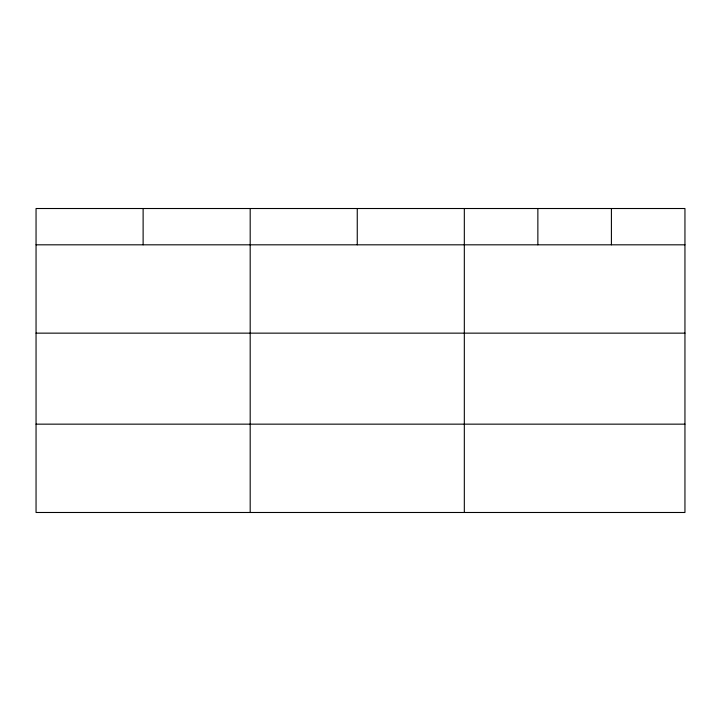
<?xml version="1.0" encoding="UTF-8"?>
<svg xmlns="http://www.w3.org/2000/svg" width="721" height="721" viewBox="0 0 721 721"><rect width="100%" height="100%" fill="white"/><g stroke="black" fill="none" stroke-linecap="round" stroke-linejoin="round"><path stroke-width="1.08" d="M684.95 333.147L684.95 208.513L36.05 208.513L36.05 512.487L684.95 512.487L684.95 333.147L36.05 333.147M36.05 244.816L684.95 244.816M36.05 424.155L684.95 424.155M611.408 208.513L611.408 244.816M537.866 208.513L537.866 244.816M464.324 208.513L464.324 512.487M357.255 208.513L357.255 244.816M250.187 208.513L250.187 512.487M143.119 208.513L143.119 244.816"/></g></svg>
